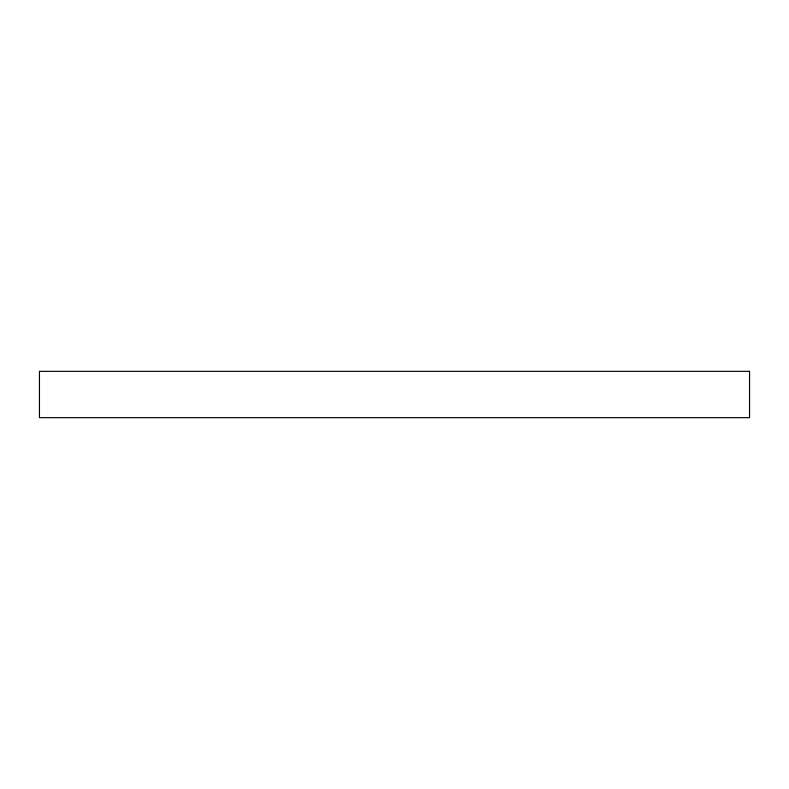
<?xml version="1.0" encoding="UTF-8"?>
<svg xmlns="http://www.w3.org/2000/svg" width="789" height="789" viewBox="0 0 789 789"><rect width="100%" height="100%" fill="white"/><g stroke="black" fill="none" stroke-linecap="round" stroke-linejoin="round"><path stroke-width="1.18" d="M749.55 371.343L39.45 371.343L39.45 417.657L749.55 417.657L749.55 371.343"/></g></svg>
